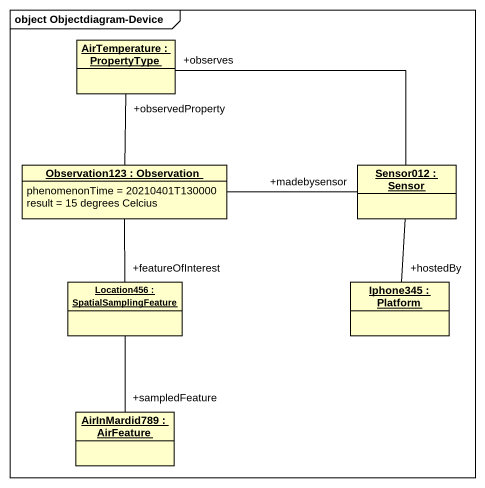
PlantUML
@startuml
mainframe object Objectdiagram-Device
hide circle
hide empty members
object "AirTemperature : PropertyType" as AirTemperature
object "Observation123 : Observation" as Observation123 {
  phenomenonTime = 20210401T130000
  result = 15 degrees Celcius
}
object "Sensor012 : Sensor" as Sensor012
object "Location456 : SpatialSamplingFeature" as Location456
object "Iphone345 : Platform" as Iphone345
object "AirInMardid789 : AirFeature" as AirInMardid789
Observation123 -up- "+observedProperty" AirTemperature
Observation123 -right- "+madebysensor" Sensor012
Observation123 -- "+featureOfInterest" Location456
Sensor012 -left- "+observes" AirTemperature
Sensor012 -- "+hostedBy" Iphone345
Location456 -- "+sampledFeature" AirInMardid789
@enduml
